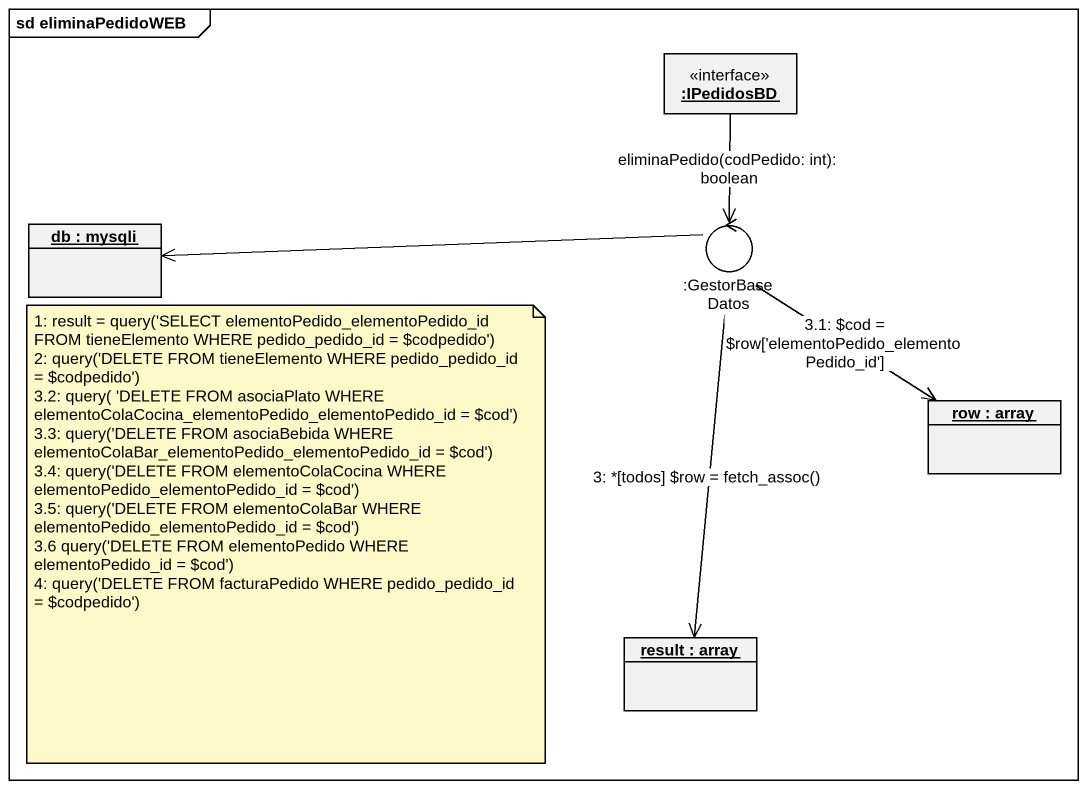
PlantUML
@startuml
mainframe sd eliminaPedidoWEB
allowmixing
hide circle
hide empty members
object ":IPedidosBD" as IPedidosBD <<interface>>
object "db : mysqli" as db_mysqli
control ":GestorBaseDatos" as GestorBaseDatos
object "row : array" as row_array
object "result : array" as result_array
IPedidosBD --> GestorBaseDatos : eliminaPedido(codPedido: int): boolean
GestorBaseDatos -left-> db_mysqli
GestorBaseDatos --> row_array : 3.1: ~$cod = ~$row['elementoPedido_elementoPedido_id']
GestorBaseDatos --> result_array : 3: *[todos] ~$row = fetch_assoc()
note as N1
  1: result = query('SELECT elementoPedido_elementoPedido_id FROM tieneElemento WHERE pedido_pedido_id = ~$codpedido')
  2: query('DELETE FROM tieneElemento WHERE pedido_pedido_id = ~$codpedido')
  3.2: query( 'DELETE FROM asociaPlato WHERE elementoColaCocina_elementoPedido_elementoPedido_id = ~$cod')
  3.3: query('DELETE FROM asociaBebida WHERE elementoColaBar_elementoPedido_elementoPedido_id = ~$cod')
  3.4: query('DELETE FROM elementoColaCocina WHERE elementoPedido_elementoPedido_id = ~$cod')
  3.5: query('DELETE FROM elementoColaBar WHERE elementoPedido_elementoPedido_id = ~$cod')
  3.6 query('DELETE FROM elementoPedido WHERE elementoPedido_id = ~$cod')
  4: query('DELETE FROM facturaPedido WHERE pedido_pedido_id = ~$codpedido')
end note
@enduml
